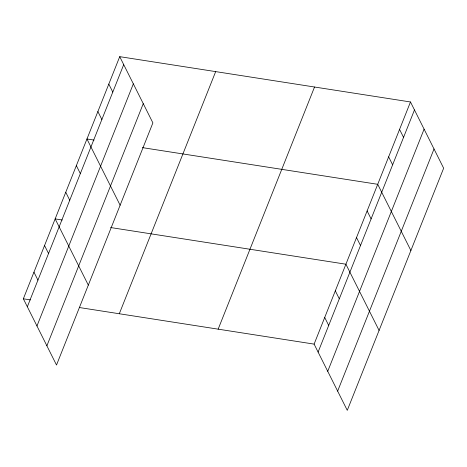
<?xml version="1.0" encoding="UTF-8"?>
<svg xmlns="http://www.w3.org/2000/svg" width="467" height="467" viewBox="0 0 467 467"><rect width="100%" height="100%" fill="white"/><g stroke="black" fill="none" stroke-linecap="round" stroke-linejoin="round"><path stroke-width="0.7" d="M119.727 56.659L152.89 122.885L56.513 365.031L23.35 298.798L119.727 56.659L410.487 101.969L443.65 168.202L347.273 410.341L314.11 344.115L410.487 101.969M27.337 306.761L123.714 64.621M36.963 325.989L133.34 83.85M46.887 345.802L143.258 103.662M119.301 313.754L215.678 71.614M218.159 329.159L314.536 87.02M318.097 352.077L414.474 109.932M327.729 371.3L424.1 129.161M337.647 391.113L434.024 148.973M94.065 140.094L86.955 138.985L120.124 205.217M142.394 147.625L377.721 184.302L410.884 250.528M62.263 220.004L55.153 218.895L88.316 285.121M110.591 227.534L345.913 264.205L379.081 330.432M23.35 298.798L30.46 299.907M79.501 307.549L314.11 344.115M399.565 129.417L403.552 137.374M388.643 156.859L392.63 164.816M367.115 210.938L371.102 218.895M356.514 237.569L360.501 245.531M335.312 290.842L339.299 298.804M324.711 317.478L328.698 325.441M108.799 84.101L112.786 92.063M97.877 111.543L101.864 119.505M76.355 165.622L80.342 173.584M65.754 192.258L69.741 200.22M44.552 245.531L48.539 253.493M33.951 272.168L37.938 280.124"/></g></svg>
